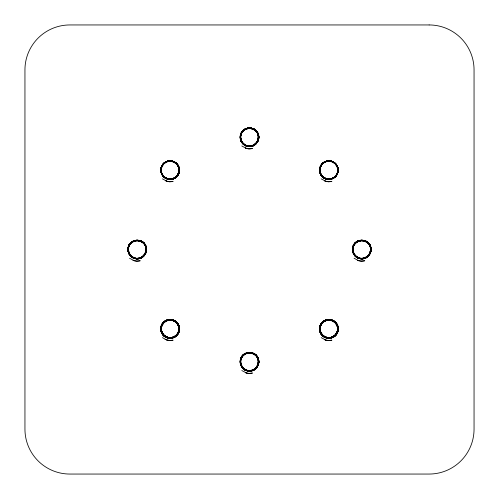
<?xml version="1.0" encoding="UTF-8"?>
<svg xmlns="http://www.w3.org/2000/svg" width="499" height="499" viewBox="0 0 499 499"><rect width="100%" height="100%" fill="white"/><g stroke="black" fill="none" stroke-linecap="round" stroke-linejoin="round"><path stroke-width="0.75" d="M325.548 320.414C306.361 332.864 339.133 349.337 337.692 326.527C328.829 306.829 307.609 334.654 328.928 338.004C351.246 333.426 326.932 306.161 319.84 327.818C320.427 348.658 350.086 332.608 332.92 320.72C310.858 314.857 320.564 350.179 336.538 333.843C345.233 314.145 310.447 316.884 322.111 334.979C340.493 348.626 344.478 312.125 323.583 321.481C308.301 336.607 341.609 346.83 337.436 325.728C325.41 306.28 308.22 338.69 331.068 337.736C350.903 329.34 323.683 307.509 319.784 328.685C323.795 351.19 351.714 327.4 330.132 319.865C308.607 320.352 325.841 350.691 337.28 332.44C341.846 310.035 307.122 321.867 324.412 336.825C344.584 344.298 339.775 309.785 322.423 322.479C309.879 339.981 344.491 344.422 336.769 324.319C323.146 307.646 309.823 339.9 331.249 337.692C351.701 327.531 321.088 307.409 319.878 330.213C326.346 350.753 350.678 325.747 329.964 319.84C307.178 321.693 328.205 351.758 337.761 330.98C339.32 309.53 307.509 323.745 324.531 336.894C346.387 343.63 338.01 307.914 321.431 323.658C312.018 343.025 346.88 341.566 335.889 323.053C318.038 308.738 312.692 345.077 333.918 336.488C349.737 321.961 316.884 310.49 320.227 331.71C331.498 351.639 349.93 319.871 327.045 319.971C306.916 327.618 333.307 350.454 337.985 329.434C334.81 306.798 306.024 329.533 327.319 337.867C348.826 338.179 332.777 307.241 320.645 325.011C315.2 347.217 350.36 336.775 333.681 321.144C313.802 312.861 317.27 347.585 335.122 335.54C348.29 318.53 313.915 312.786 320.838 333.151C333.775 350.335 348.371 318.693 326.907 319.996M325.573 320.402L322.148 322.759A9.113 9.113 0 0 1 335.652 322.784C346.212 335.621 320.976 345.701 319.784 329.128C320.233 312.112 346.381 321.786 335.652 334.997A9.113 9.113 0 0 1 322.129 334.997C336.756 347.741 346.181 318.006 326.876 320.002M171.407 319.871C148.577 321.169 168.868 351.733 178.923 331.199C181 309.767 148.827 323.271 165.581 336.8C187.275 344.004 179.69 308.114 162.768 323.495C152.931 342.626 187.78 341.99 177.251 323.227C159.742 308.476 153.53 344.678 174.949 336.607C191.136 322.448 158.507 310.216 161.389 331.523C172.217 351.689 191.348 320.339 168.456 319.928C148.209 327.107 173.958 350.523 179.185 329.689C176.615 306.935 147.217 328.953 168.319 337.823C189.832 338.659 174.488 307.315 161.95 324.83C156.025 346.917 191.404 337.237 175.068 321.244C155.395 312.549 158.071 347.285 176.172 335.69C189.882 317.383 153.43 313.235 162.668 334.149C177.731 349.543 188.104 316.223 166.972 320.339C148.191 330.862 177.638 349.574 179.185 328.093C173.945 307.241 148.197 330.712 168.481 337.854C191.348 337.399 172.186 306.112 161.389 326.259C158.52 347.603 191.167 335.291 174.924 321.156C153.536 313.154 159.749 349.263 177.232 334.573C187.817 315.817 152.931 315.125 162.768 334.286C179.677 349.662 187.281 313.784 165.581 320.982C148.827 334.511 181.006 348.015 178.923 326.583C168.843 306.03 148.571 336.657 171.431 337.904C191.928 331.479 167.059 307.128 161.071 327.762C162.805 350.591 192.982 329.664 172.23 320.027C150.692 318.424 165.032 350.348 178.137 333.201C184.761 311.47 149.27 319.709 164.807 336.301C183.489 345.844 183.464 311.937 164.807 321.481C149.27 338.072 184.767 346.312 178.137 324.581C165.026 307.434 150.698 339.364 172.23 337.754C192.115 329.483 165.038 307.465 161.002 328.629C163.772 349.924 192.071 329.671 172.791 320.183M171.431 319.878C161.776 317.932 156.892 332.733 165.799 336.919C174.232 342.04 183.869 329.745 176.871 322.784A9.113 9.113 0 0 0 163.348 322.784C183.882 308.781 183.969 348.957 163.366 335.022A9.113 9.113 0 0 0 176.871 334.997C181.349 330.4 178.973 321.818 172.773 320.177M245.471 148.147L248.957 148.858L252.494 148.477A11.645 11.645 0 0 1 246.506 148.477L241.815 145.976M324.861 181.031L328.348 181.742L331.885 181.362A11.645 11.645 0 0 1 325.891 181.362L321.206 178.86M166.08 181.031L169.566 181.742L173.109 181.362A11.645 11.645 0 0 1 167.115 181.362L162.431 178.86M357.746 260.422L361.232 261.133L364.769 260.752A11.645 11.645 0 0 1 358.781 260.752L354.09 258.251M133.196 260.422L136.682 261.133L140.219 260.752A11.645 11.645 0 0 1 134.231 260.752L129.54 258.251M324.861 339.813L328.348 340.524L331.885 340.143A11.645 11.645 0 0 1 325.891 340.143L321.206 337.642M245.471 372.697L248.957 373.408L252.494 373.027A11.645 11.645 0 0 1 246.506 373.027L241.815 370.526M165.001 339.32L169.566 340.524L173.109 340.143A11.645 11.645 0 0 1 167.115 340.143L162.431 337.642M324.674 180.806L325.891 181.362M245.283 147.922L246.506 148.477M357.558 260.197L358.781 260.752M165.893 180.806L167.115 181.362M324.674 339.588L325.891 340.143M133.008 260.197L134.231 260.752M245.283 372.472L246.506 373.027M165.893 339.588L167.115 340.143M146.313 248.814C147.685 259.823 129.821 262.206 128.274 251.209C125.642 240.269 143.469 236.064 145.995 247.03C149.575 257.771 132.01 263.422 128.661 252.606C124.569 242.926 139.701 235.459 144.903 244.591C151.428 253.798 136.352 264.32 129.965 255.001C123.197 246.98 135.397 235.372 143.082 242.52C152.089 249.375 140.768 263.94 131.898 256.891C123.103 251.228 131.287 236.576 140.724 241.086C151.378 244.94 144.916 262.224 134.35 258.145C123.465 255.095 128.599 237.412 139.421 240.655C150.53 242.863 146.743 260.927 135.684 258.482C125.28 257.241 126.228 240.456 136.707 240.406C147.953 239.227 149.706 257.559 138.435 258.532C128.137 260.459 124.026 244.154 134.013 240.973C144.404 236.482 151.546 253.498 141.055 257.765C131.811 262.649 123.047 248.34 131.605 242.327C123.839 247.76 130.358 261.12 139.421 258.345C148.097 256.667 148.565 243.082 140.013 240.824C130.969 237.374 123.64 250.754 131.412 256.517C137.98 262.574 149.27 254.652 145.795 246.419C143.013 237.144 127.937 239.501 128.118 249.182C127.326 258.089 140.525 262.187 144.916 254.39C150.53 246.518 139.471 236.052 131.923 242.09C124.401 246.893 129.16 259.804 137.992 258.582C147.673 258.282 149.282 243.113 139.882 240.786C131.493 237.724 124.126 249.388 130.501 255.65C136.639 263.135 149.644 255.151 145.752 246.288C143.057 237.786 129.347 239.046 128.255 247.903C126.047 257.328 140.294 262.798 144.96 254.315C150.068 247.005 140.737 236.894 133.046 241.404C124.881 245.084 127.788 258.594 136.738 258.601C145.602 259.549 149.962 246.5 142.302 241.934C156.605 253.916 130.308 268.15 128.112 249.594C129.041 231.96 155.644 243.556 143.356 256.243C128.056 267.333 120.87 237.892 139.564 240.693C156.33 246.306 137.992 268.855 129.079 253.579C122.529 235.852 152.806 236.888 145.078 254.122C135.129 268.78 118.363 244.978 135.516 240.549C153.037 238.341 146.332 266.578 131.674 256.729C118.4 245.14 143.843 231.349 146.307 248.789M179.197 169.423C180.413 178.798 166.211 183.014 162.119 174.488C157.017 166.261 168.768 156.53 175.904 163.079C183.669 168.805 176.44 182.172 167.396 178.81C157.977 176.415 159.749 161.202 169.454 161.021C179.035 159.811 183.008 174.482 174.145 178.28C165.674 183.039 156.461 170.801 163.366 163.978C169.479 156.493 182.491 164.396 178.654 173.272C175.791 182.515 160.734 180.027 161.002 170.346C160.229 160.709 175.099 157.422 178.467 166.485C182.79 175.149 170.196 183.757 163.697 176.577C156.474 170.153 164.932 157.497 173.633 161.707C182.753 164.969 179.615 179.902 169.959 179.222C160.285 179.578 157.647 164.551 166.866 161.595C175.704 157.678 183.738 170.614 176.297 176.796C169.56 183.744 157.26 174.712 161.882 166.198C165.275 157.952 178.823 160.347 179.178 169.255C180.601 178.835 165.955 183.108 162.007 174.27C157.135 165.918 169.111 156.511 176.072 163.223C183.719 169.155 176.097 182.372 167.134 178.723C157.827 176.047 159.998 160.946 169.679 161.009C179.309 160.036 182.902 174.862 173.889 178.399C165.325 182.877 156.48 170.483 163.497 163.84C169.779 156.468 182.634 164.689 178.573 173.477C175.486 182.64 160.522 179.808 160.996 170.153C160.435 160.503 175.367 157.534 178.542 166.66C182.684 175.411 169.909 183.751 163.56 176.446C156.468 169.853 165.231 157.366 173.839 161.795C182.871 165.281 179.372 180.133 169.735 179.216C160.067 179.334 157.784 164.277 167.053 161.526C175.991 157.796 183.732 170.945 176.135 176.945C169.236 183.713 157.179 174.425 161.963 166.03C165.531 157.846 179.029 160.535 179.197 169.454M258.588 136.539C259.96 147.548 242.096 149.931 240.549 138.934C237.917 127.993 255.744 123.789 258.27 134.755C261.85 145.496 244.285 151.147 240.936 140.331C236.844 130.651 251.976 123.184 257.178 132.316C263.703 141.523 248.627 152.045 242.24 142.726C235.472 134.705 247.672 123.097 255.357 130.245C264.364 137.1 253.043 151.665 244.173 144.616C235.378 138.953 243.562 124.301 252.999 128.811C263.653 132.665 257.191 149.95 246.625 145.87C235.74 142.82 240.874 125.137 251.696 128.38C262.805 130.588 259.018 148.652 247.959 146.207C237.555 144.966 238.503 128.181 248.982 128.131C260.228 126.952 261.981 145.284 250.71 146.257C240.412 148.184 236.301 131.879 246.288 128.698C256.679 124.207 263.821 141.223 253.33 145.49C244.086 150.374 235.322 136.065 243.88 130.052C236.114 135.485 242.633 148.845 251.696 146.07C260.372 144.392 260.84 130.807 252.288 128.549C243.244 125.099 235.915 138.479 243.687 144.242C250.255 150.299 261.545 142.377 258.07 134.144C255.288 124.869 240.212 127.226 240.393 136.907C239.601 145.814 252.8 149.912 257.191 142.115C262.805 134.243 251.746 123.777 244.198 129.815C236.676 134.618 241.435 147.529 250.267 146.307C259.948 146.007 261.557 130.838 252.157 128.511C243.768 125.449 236.401 137.113 242.776 143.375C248.914 150.86 261.919 142.876 258.027 134.013C255.332 125.511 241.622 126.771 240.53 135.628C238.322 145.053 252.569 150.523 257.234 142.04C262.343 134.73 253.012 124.619 245.321 129.129C237.156 132.809 240.063 146.319 249.013 146.326C257.877 147.274 262.237 134.225 254.577 129.659C268.88 141.641 242.583 155.875 240.387 137.319C241.316 119.685 267.919 131.281 255.631 143.968C240.331 155.058 233.145 125.617 251.839 128.418C268.605 134.031 250.267 156.58 241.354 141.304C234.804 123.577 265.081 124.613 257.353 141.847C247.404 156.505 230.638 132.703 247.791 128.274C265.312 126.066 258.607 154.303 243.949 144.454C230.675 132.865 256.118 119.074 258.582 136.514M258.588 361.089C259.96 372.098 242.096 374.481 240.549 363.484C237.917 352.544 255.744 348.339 258.27 359.305C261.85 370.046 244.285 375.697 240.936 364.881C236.844 355.201 251.976 347.734 257.178 356.866C263.703 366.073 248.627 376.595 242.24 367.276C235.472 359.255 247.672 347.647 255.357 354.795C264.364 361.65 253.043 376.215 244.173 369.166C235.378 363.503 243.562 348.851 252.999 353.361C263.653 357.215 257.191 374.5 246.625 370.42C235.74 367.37 240.874 349.687 251.696 352.93C262.805 355.138 259.018 373.202 247.959 370.757C237.555 369.516 238.503 352.731 248.982 352.681C260.228 351.502 261.981 369.834 250.71 370.807C240.412 372.734 236.301 356.429 246.288 353.248C256.679 348.757 263.821 365.773 253.33 370.04C244.086 374.924 235.322 360.615 243.88 354.602C236.114 360.035 242.633 373.395 251.696 370.62C260.372 368.942 260.84 355.357 252.288 353.099C243.244 349.649 235.915 363.029 243.687 368.792C250.255 374.849 261.545 366.927 258.07 358.694C255.288 349.419 240.212 351.776 240.393 361.457C239.601 370.364 252.8 374.462 257.191 366.665C262.805 358.793 251.746 348.327 244.198 354.365C236.676 359.168 241.435 372.079 250.267 370.857C259.948 370.557 261.557 355.388 252.157 353.061C243.768 349.999 236.401 361.663 242.776 367.925C248.914 375.41 261.919 367.426 258.027 358.563C255.332 350.061 241.622 351.321 240.53 360.178C238.322 369.603 252.569 375.073 257.234 366.59C262.343 359.28 253.012 349.169 245.321 353.679C237.156 357.359 240.063 370.869 249.013 370.876C257.877 371.824 262.237 358.775 254.577 354.209C268.88 366.191 242.583 380.425 240.387 361.869C241.316 344.235 267.919 355.831 255.631 368.518C240.331 379.608 233.145 350.167 251.839 352.968C268.605 358.581 250.267 381.13 241.354 365.861C234.804 348.127 265.081 349.163 257.353 366.397C247.404 381.055 230.638 357.253 247.791 352.824C265.312 350.616 258.607 378.853 243.949 369.004C230.675 357.415 256.118 343.624 258.582 361.064M337.973 169.423C339.195 178.829 324.924 183.014 320.876 174.438C315.836 166.204 327.575 156.549 334.686 163.079C342.445 168.799 335.222 182.172 326.178 178.81C316.765 176.415 318.524 161.202 328.236 161.021C337.811 159.811 341.796 174.475 332.92 178.28C324.456 183.039 315.243 170.801 322.148 163.978C328.255 156.499 341.247 164.377 337.443 173.247C334.598 182.515 319.516 180.039 319.784 170.346C319.011 160.709 333.881 157.422 337.249 166.485C341.572 175.143 328.978 183.757 322.479 176.577C315.256 170.153 323.714 157.497 332.415 161.707C341.516 164.963 338.409 179.871 328.76 179.222C319.086 179.603 316.416 164.583 325.629 161.601C334.449 157.659 342.514 170.571 335.103 176.777C328.373 183.757 316.035 174.725 320.664 166.198C324.051 157.952 337.598 160.347 337.96 169.255C339.382 178.835 324.737 183.108 320.782 174.27C315.917 165.918 327.893 156.511 334.854 163.223C342.501 169.155 334.879 182.372 325.909 178.723C316.603 176.047 318.78 160.946 328.461 161.009C338.091 160.036 341.684 174.862 332.671 178.399C324.107 182.877 315.262 170.483 322.279 163.84C328.56 156.468 341.416 164.689 337.355 173.477C334.268 182.64 319.304 179.808 319.778 170.153C319.217 160.503 334.149 157.534 337.324 166.66C341.466 175.411 328.691 183.751 322.342 176.446C315.249 169.853 324.013 157.366 332.621 161.795C341.653 165.281 338.154 180.133 328.517 179.216C318.849 179.334 316.566 164.277 325.835 161.526C334.773 157.796 342.514 170.945 334.916 176.945C328.018 183.713 315.954 174.425 320.745 166.03C324.313 157.846 337.811 160.535 337.979 169.454M370.863 248.814C372.235 259.823 354.371 262.206 352.824 251.209C350.192 240.269 368.019 236.064 370.545 247.03C374.125 257.771 356.56 263.422 353.211 252.606C349.119 242.926 364.251 235.459 369.453 244.591C375.978 253.798 360.902 264.32 354.515 255.001C347.747 246.98 359.947 235.372 367.632 242.52C376.639 249.375 365.318 263.94 356.448 256.891C347.653 251.228 355.837 236.576 365.274 241.086C375.928 244.94 369.466 262.224 358.9 258.145C348.015 255.095 353.149 237.412 363.971 240.655C375.08 242.863 371.293 260.927 360.234 258.482C349.83 257.241 350.778 240.456 361.257 240.406C372.504 239.227 374.256 257.559 362.985 258.532C352.687 260.459 348.576 244.154 358.563 240.973C368.954 236.482 376.096 253.498 365.605 257.765C356.361 262.649 347.597 248.34 356.155 242.327C348.389 247.76 354.908 261.12 363.971 258.345C372.647 256.667 373.115 243.082 364.563 240.824C355.519 237.374 348.19 250.754 355.962 256.517C362.53 262.574 373.82 254.652 370.345 246.419C367.563 237.144 352.487 239.501 352.668 249.182C351.876 258.089 365.075 262.187 369.466 254.39C375.08 246.518 364.021 236.052 356.473 242.09C348.951 246.893 353.71 259.804 362.542 258.582C372.223 258.282 373.832 243.113 364.432 240.786C356.043 237.724 348.676 249.388 355.051 255.65C361.189 263.135 374.194 255.151 370.302 246.288C367.607 237.786 353.897 239.046 352.805 247.903C350.597 257.328 364.844 262.798 369.51 254.315C374.618 247.005 365.287 236.894 357.596 241.404C349.431 245.084 352.338 258.594 361.288 258.601C370.152 259.549 374.512 246.5 366.852 241.934C381.155 253.916 354.858 268.15 352.662 249.594C353.591 231.96 380.194 243.556 367.906 256.243C352.606 267.333 345.42 237.892 364.114 240.693C380.88 246.306 362.542 268.855 353.629 253.579C347.079 235.852 377.356 236.888 369.628 254.122C359.679 268.78 342.913 244.978 360.066 240.549C377.587 238.341 370.882 266.578 356.224 256.729C342.95 245.14 368.393 231.349 370.857 248.789M146.313 248.845C144.436 270.296 115.269 251.134 134.225 240.898C155.382 237.106 144.573 270.227 129.721 254.665C120.477 235.241 155.289 236.956 144.186 255.376C127.863 269.416 120.371 235.335 141.086 241.248L136.932 240.393L132.815 241.528C153.405 234.249 147.573 269.186 130.464 255.607A9.113 9.113 0 0 0 143.986 255.607C154.578 242.695 129.172 232.702 128.118 249.35C128.686 266.235 154.621 256.592 144.024 243.437A9.113 9.113 0 0 0 130.464 243.393C135.36 237.418 146.151 241.142 146.313 248.87M258.588 136.57C256.711 158.021 227.544 138.859 246.5 128.623C267.657 124.831 256.848 157.952 241.996 142.39C232.752 122.966 267.564 124.681 256.461 143.101C240.138 157.141 232.646 123.06 253.361 128.973L249.207 128.118L245.09 129.253C265.68 121.974 259.848 156.911 242.739 143.332A9.113 9.113 0 0 0 256.261 143.332C266.853 130.42 241.447 120.427 240.393 137.075C240.961 153.96 266.896 144.317 256.299 131.162A9.113 9.113 0 0 0 242.739 131.118C247.635 125.143 258.426 128.867 258.588 136.595M258.588 361.12C256.711 382.571 227.544 363.409 246.5 353.173C267.657 349.381 256.848 382.502 241.996 366.94C232.752 347.516 267.564 349.231 256.461 367.651C240.138 381.691 232.646 347.61 253.361 353.523L249.207 352.668L245.09 353.803C265.68 346.524 259.848 381.461 242.739 367.882A9.113 9.113 0 0 0 256.261 367.882C266.853 354.97 241.447 344.977 240.393 361.625C240.961 378.51 266.896 368.867 256.299 355.712A9.113 9.113 0 0 0 242.739 355.668C247.635 349.693 258.426 353.417 258.588 361.145M370.863 248.845C368.986 270.296 339.819 251.134 358.775 240.898C379.932 237.106 369.123 270.227 354.271 254.665C345.027 235.241 379.839 236.956 368.736 255.376C352.413 269.416 344.921 235.335 365.636 241.248L361.482 240.393L357.365 241.528C377.955 234.249 372.123 269.186 355.014 255.607A9.113 9.113 0 0 0 368.536 255.607C379.128 242.695 353.722 232.702 352.668 249.35C353.236 266.235 379.171 256.592 368.574 243.437A9.113 9.113 0 0 0 355.014 243.393C359.91 237.418 370.701 241.142 370.863 248.87M179.197 169.479C180.145 182.728 158.956 181.748 161.115 168.65C162.587 156.511 182.353 160.547 178.96 172.286C175.816 185.185 155.944 177.794 161.988 165.98C167.084 154.871 184.686 164.726 177.875 174.875C170.951 186.208 154.272 173.109 163.641 163.697C171.881 154.671 185.634 169.435 176.047 177.02C165.999 185.697 154.116 168.138 165.899 162.032C176.503 155.944 185.098 174.195 173.664 178.499C161.439 183.701 155.476 163.354 168.568 161.127C180.519 158.576 183.139 178.58 170.932 179.185C157.709 180.407 158.233 159.212 171.375 161.09C183.538 162.294 179.939 182.141 168.126 179.004C155.158 176.141 162.119 156.106 174.07 161.907C185.285 166.766 175.798 184.568 165.506 177.975C154.029 171.288 166.772 154.347 176.378 163.497C185.578 171.544 171.126 185.616 163.329 176.197A9.113 9.113 0 0 0 176.871 176.216C186.345 165.487 166.579 153.605 161.545 167.003C156.817 180.513 179.603 184.062 179.216 169.76C178.461 155.314 155.788 160.928 161.907 174.07C167.864 186.333 185.984 174.139 176.871 164.003A9.113 9.113 0 0 0 163.348 164.003C168.25 158.015 179.066 161.77 179.203 169.51M337.979 169.479C339.245 179.865 322.741 182.933 320.183 172.791C316.584 162.955 331.985 156.212 336.769 165.537C342.495 174.313 329.003 184.343 322.242 176.34C314.707 169.092 325.541 156.287 333.937 162.524C342.95 167.87 335.278 182.834 325.679 178.636C315.711 175.461 319.784 159.181 330.076 161.077C340.524 161.901 340.237 178.711 329.77 179.178C319.422 180.725 315.898 164.321 325.966 161.483C335.702 157.609 342.869 172.816 333.681 177.856C325.08 183.813 314.676 170.646 322.46 163.653C329.49 155.888 342.626 166.373 336.607 174.949C331.517 184.087 316.378 176.864 320.271 167.159C323.146 157.085 339.563 160.69 337.954 171.045C337.424 181.505 320.614 181.692 319.853 171.238C318.019 160.94 334.318 156.96 337.436 166.953C341.279 175.835 328.223 183.738 322.129 176.216A9.113 9.113 0 0 0 335.652 176.216C341.983 169.916 334.555 158.302 326.178 161.414C318.206 163.46 317.688 175.86 325.473 178.555C333.563 182.347 341.927 171.382 336.133 164.583C331.479 157.79 319.653 161.557 319.784 169.791C318.998 178.692 332.159 182.79 336.569 175.018C341.353 168.319 333.756 158.501 326.072 161.445C317.289 163.791 318.194 177.862 327.207 179.066C335.372 181.043 341.597 169.934 335.652 164.003A9.113 9.113 0 0 0 322.129 164.003C327.032 158.015 337.848 161.77 337.979 169.51M429.14 24.95L69.86 24.95A44.91 44.91 0 0 0 24.95 69.86L24.95 429.14A44.91 44.91 0 0 0 69.86 474.05L429.14 474.05A44.91 44.91 0 0 0 474.05 429.14L474.05 69.86A44.91 44.91 0 0 0 429.14 24.95"/></g></svg>
